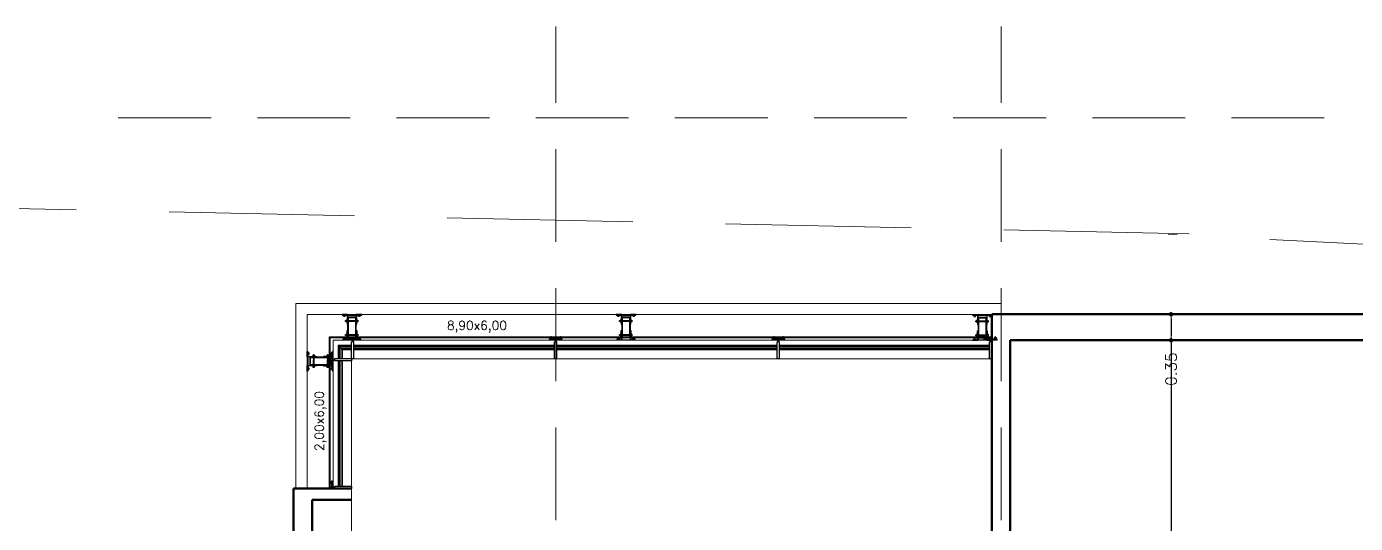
# Model space of a CAD drawing. Header units: millimetres. Extents: x 705 to 840, y 133 to 501.
# Drawn here: x 722.06 to 739.97, y 261.47 to 268.17 of the extents above; entities that cross this region are included whole.
import ezdxf

# ---------------------------------------------------------------- set-up
doc = ezdxf.new("R2010")
doc.units = ezdxf.units.MM
doc.header["$LTSCALE"] = 10
doc.linetypes.add('DASHED2', pattern=[0.375, 0.25, -0.125])
doc.layers.get('0').update_dxf_attribs({"color": 90})
doc.layers.add('ACCESORIO', color=90, linetype='Continuous')
doc.layers.add('VIDRO', color=140, linetype='Continuous')
for name, color, linetype, lineweight in [('CINZA', 252, 'Continuous', 13), ('cinza 03', 252, 'Continuous', 13), ('HACHT', 90, 'Continuous', 9), ('linha estutura', 252, 'Continuous', 13), ('PAREDES 2', 50, 'Continuous', 50), ('pn 02', 16, 'Continuous', 20), ('PN-01', 90, 'Continuous', 13), ('PN-03', 180, 'Continuous', 30), ('recuos', 16, 'Continuous', 20), ('texto', 16, 'Continuous', 20)]:
    doc.layers.add(name, color=color, linetype=linetype, lineweight=lineweight)
doc.styles.get("Standard").update_dxf_attribs({"font": 'simplex.shx'})
doc.dimstyles.new('1-100', dxfattribs={"dimtxt": 0.15, "dimasz": 0.06, "dimexe": 0.2, "dimexo": 0.1, "dimgap": 0.1, "dimtad": 0, "dimzin": 0, "dimdsep": 46, "dimtxsty": 'Standard', "dimblk": 'DOT', "dimcen": 0.09, "dimclrd": 90, "dimclre": 90, "dimclrt": 16, "dimadec": 0, "dimazin": 0, "dimtfac": 1, "dimtofl": 0, "dimtmove": 0, "dimatfit": 3, "dimldrblk": 'DOT', "dimfxl": 0, "dimtolj": 1, "dimtzin": 0, "dimarcsym": 0})

# ---------------------------------------------------------------- blocks, each defined once
blk = doc.blocks.new('BLO253')
blk.add_lwpolyline([(39.6, 2, -0.4142136), (40.6, 1, 0.4142136), (41.6, 0), (91.5, 0, 0.4142136), (92.5, 1), (92.5, 4, 0.4142136), (91.5, 5), (49.6, 5, -0.4142136), (44.6, 10), (44.6, 89, 0.4142136), (43.6, 90), (41.6, 90, 0.4142136), (40.6, 89), (40.6, 6.5, -0.4142136), (39.1, 5), (-39.1, 5, -0.4142136), (-40.6, 6.5), (-40.6, 89, 0.4142136), (-41.6, 90), (-43.6, 90, 0.4142136), (-44.6, 89), (-44.6, 10, -0.4142136), (-49.6, 5), (-91.5, 5, 0.4142136), (-92.5, 4), (-92.5, 1, 0.4142136), (-91.5, 0), (-41.6, 0, 0.4142136), (-40.6, 1, -0.4142136), (-39.6, 2)], format="xyb", close=True)
blk = doc.blocks.new('CAB-BUL')
for p, q in [((-6, 11), (6, 11)), ((-4, 2), (-4, 9)), ((-4, 1), (-4, 2)), ((4, 2), (4, 9)), ((4, 1), (4, 2))]:
    blk.add_line(p, q)
blk.add_lwpolyline([(-9, 1), (9, 1), (9, 0), (-9, 0)], close=True)
blk.add_lwpolyline([(8, 9, 0.888889), (4, 9, 0.50025), (-4, 9, 0.88987), (-8, 9), (-8, 2), (8, 2)], format="xyb", close=True)
blk = doc.blocks.new('TUERCA')
for p, q in [((-7, -2), (7, -2)), ((7, -10), (-7, -10)), ((-5, -11), (3, -10)), ((-5, -12), (4, -11)), ((-5, -13), (4, -12)), ((-5, -14), (4, -13)), ((-5, -16), (4, -14)), ((-4, -8), (-4, -3)), ((-3, -16), (4, -16)), ((4, -3), (4, -8))]:
    blk.add_line(p, q)
blk.add_lwpolyline([(-9, 0), (9, 0), (9, -2), (-9, -2)], close=True)
blk.add_lwpolyline([(-4, -8, -0.666895), (-9, -8), (-9, -3, -0.666895), (-4, -3, -0.349005), (4, -3, -0.666667), (9, -3), (9, -8, -0.666667), (4, -8, -0.349005)], format="xyb", close=True)
blk.add_lwpolyline([(-4, -10), (-3, -10), (-5, -11), (-3, -11), (-5, -12), (-3, -12), (-5, -13), (-3, -14), (-5, -14), (-3, -15), (-5, -16), (-3, -16), (3, -16), (4, -16), (3, -15), (4, -14), (3, -14), (4, -13), (3, -13), (4, -12), (3, -11), (4, -11), (3, -10), (4, -10)])
blk = doc.blocks.new('fixação madeira')
at = {"layer": 'ACCESORIO'}
for p, q in [((-0.052, -0.063), (-0.05, -0.076)), ((-0.05, -0.063), (-0.048, -0.076)), ((-0.048, -0.063), (-0.047, -0.076)), ((-0.047, -0.063), (-0.045, -0.076)), ((-0.045, -0.063), (-0.043, -0.076)), ((-0.043, -0.063), (-0.041, -0.076)), ((-0.041, -0.063), (-0.039, -0.076)), ((-0.039, -0.063), (-0.038, -0.076)), ((-0.038, -0.063), (-0.036, -0.076)), ((-0.036, -0.063), (-0.034, -0.076)), ((-0.034, -0.063), (-0.032, -0.076)), ((-0.032, -0.063), (-0.03, -0.076)), ((-0.03, -0.063), (-0.029, -0.076)), ((-0.029, -0.063), (-0.027, -0.076)), ((-0.027, -0.063), (-0.025, -0.076)), ((-0.025, -0.063), (-0.023, -0.076)), ((-0.023, -0.063), (-0.021, -0.076)), ((-0.021, -0.063), (-0.02, -0.076)), ((-0.02, -0.063), (-0.018, -0.076)), ((-0.018, -0.063), (-0.016, -0.076)), ((-0.016, -0.063), (-0.014, -0.076)), ((-0.014, -0.063), (-0.012, -0.076)), ((-0.012, -0.076), (-0.012, -0.063)), ((-0.052, -0.251), (-0.05, -0.264)), ((-0.05, -0.251), (-0.048, -0.264)), ((-0.048, -0.251), (-0.047, -0.264)), ((-0.047, -0.251), (-0.045, -0.264)), ((-0.045, -0.251), (-0.043, -0.264)), ((-0.043, -0.251), (-0.041, -0.264)), ((-0.041, -0.251), (-0.039, -0.264)), ((-0.039, -0.251), (-0.038, -0.264)), ((-0.038, -0.251), (-0.036, -0.264)), ((-0.036, -0.251), (-0.034, -0.264)), ((-0.034, -0.251), (-0.032, -0.264)), ((-0.032, -0.251), (-0.03, -0.264)), ((-0.03, -0.251), (-0.029, -0.264)), ((-0.029, -0.251), (-0.027, -0.264)), ((-0.027, -0.251), (-0.025, -0.264)), ((-0.025, -0.251), (-0.023, -0.264)), ((-0.023, -0.251), (-0.021, -0.264)), ((-0.021, -0.251), (-0.02, -0.264)), ((-0.02, -0.251), (-0.018, -0.264)), ((-0.018, -0.251), (-0.016, -0.264)), ((-0.016, -0.251), (-0.014, -0.264)), ((-0.014, -0.251), (-0.012, -0.264)), ((-0.012, -0.264), (-0.012, -0.251))]:
    blk.add_line(p, q, dxfattribs=at)
for points in [[(-0.06, -0.034), (0.057, -0.034), (0.057, -0.308), (-0.06, -0.308)], [(-0.052, -0.042), (0.049, -0.042), (0.049, -0.3), (-0.052, -0.3)]]:
    blk.add_lwpolyline(points, close=True, dxfattribs=at)
for points in [[(0.049, -0.063), (-0.014, -0.063), (-0.015, -0.066), (-0.016, -0.063), (-0.017, -0.066), (-0.018, -0.063), (-0.018, -0.066), (-0.02, -0.063), (-0.02, -0.066), (-0.021, -0.063), (-0.022, -0.066), (-0.023, -0.063), (-0.024, -0.066), (-0.025, -0.063), (-0.026, -0.066), (-0.027, -0.063), (-0.027, -0.066), (-0.029, -0.063), (-0.029, -0.066), (-0.03, -0.063), (-0.031, -0.066), (-0.032, -0.063), (-0.033, -0.066), (-0.034, -0.063), (-0.035, -0.066), (-0.036, -0.063), (-0.036, -0.066), (-0.038, -0.063), (-0.038, -0.066), (-0.039, -0.063), (-0.04, -0.066), (-0.041, -0.063), (-0.042, -0.066), (-0.043, -0.063), (-0.044, -0.066), (-0.045, -0.063), (-0.045, -0.066), (-0.047, -0.063), (-0.047, -0.066), (-0.048, -0.063), (-0.049, -0.066), (-0.05, -0.063), (-0.051, -0.066), (-0.052, -0.063)], [(-0.052, -0.076), (-0.051, -0.074), (-0.05, -0.076), (-0.05, -0.074), (-0.048, -0.076), (-0.048, -0.074), (-0.047, -0.076), (-0.046, -0.074), (-0.045, -0.076), (-0.044, -0.074), (-0.043, -0.076), (-0.042, -0.074), (-0.041, -0.076), (-0.041, -0.074), (-0.039, -0.076), (-0.039, -0.074), (-0.038, -0.076), (-0.037, -0.074), (-0.036, -0.076), (-0.035, -0.074), (-0.034, -0.076), (-0.033, -0.074), (-0.032, -0.076), (-0.032, -0.074), (-0.03, -0.076), (-0.03, -0.074), (-0.029, -0.076), (-0.028, -0.074), (-0.027, -0.076), (-0.026, -0.074), (-0.025, -0.076), (-0.024, -0.074), (-0.023, -0.076), (-0.023, -0.074), (-0.021, -0.076), (-0.021, -0.074), (-0.02, -0.076), (-0.019, -0.074), (-0.018, -0.076), (-0.017, -0.074), (-0.016, -0.076), (-0.015, -0.074), (-0.014, -0.076), (-0.014, -0.074), (-0.012, -0.076), (0.049, -0.076)], [(0.049, -0.251), (-0.014, -0.251), (-0.015, -0.253), (-0.016, -0.251), (-0.017, -0.253), (-0.018, -0.251), (-0.018, -0.253), (-0.02, -0.251), (-0.02, -0.253), (-0.021, -0.251), (-0.022, -0.253), (-0.023, -0.251), (-0.024, -0.253), (-0.025, -0.251), (-0.026, -0.253), (-0.027, -0.251), (-0.027, -0.253), (-0.029, -0.251), (-0.029, -0.253), (-0.03, -0.251), (-0.031, -0.253), (-0.032, -0.251), (-0.033, -0.253), (-0.034, -0.251), (-0.035, -0.253), (-0.036, -0.251), (-0.036, -0.253), (-0.038, -0.251), (-0.038, -0.253), (-0.039, -0.251), (-0.04, -0.253), (-0.041, -0.251), (-0.042, -0.253), (-0.043, -0.251), (-0.044, -0.253), (-0.045, -0.251), (-0.045, -0.253), (-0.047, -0.251), (-0.047, -0.253), (-0.048, -0.251), (-0.049, -0.253), (-0.05, -0.251), (-0.051, -0.253), (-0.052, -0.251)], [(-0.052, -0.264), (-0.051, -0.262), (-0.05, -0.264), (-0.05, -0.262), (-0.048, -0.264), (-0.048, -0.262), (-0.047, -0.264), (-0.046, -0.262), (-0.045, -0.264), (-0.044, -0.262), (-0.043, -0.264), (-0.042, -0.262), (-0.041, -0.264), (-0.041, -0.262), (-0.039, -0.264), (-0.039, -0.262), (-0.038, -0.264), (-0.037, -0.262), (-0.036, -0.264), (-0.035, -0.262), (-0.034, -0.264), (-0.033, -0.262), (-0.032, -0.264), (-0.032, -0.262), (-0.03, -0.264), (-0.03, -0.262), (-0.029, -0.264), (-0.028, -0.262), (-0.027, -0.264), (-0.026, -0.262), (-0.025, -0.264), (-0.024, -0.262), (-0.023, -0.264), (-0.023, -0.262), (-0.021, -0.264), (-0.021, -0.262), (-0.02, -0.264), (-0.019, -0.262), (-0.018, -0.264), (-0.017, -0.262), (-0.016, -0.264), (-0.015, -0.262), (-0.014, -0.264), (-0.014, -0.262), (-0.012, -0.264), (0.049, -0.264)]]:
    blk.add_lwpolyline(points, dxfattribs=at)
at = {"layer": 'ACCESORIO', "xscale": 0.001440000000002328, "yscale": 0.001440000000002328, "zscale": 0.00144, "rotation": 180}
blk.add_blockref('BLO253', (-0.001, 0.001), dxfattribs=at)
at = {"layer": 'ACCESORIO', "linetype": 'Continuous', "xscale": 0.001440000000002328, "yscale": 0.001440000000002328, "zscale": 0.00144}
for name, p, rotation in [('CAB-BUL', (-0.105, -0.006), 180), ('TUERCA', (-0.066, -0.07), 270), ('CAB-BUL', (0.063, -0.07), 270), ('CAB-BUL', (0.1, -0.006), 180), ('CAB-BUL', (0.063, -0.258), 270)]:
    blk.add_blockref(name, p, dxfattribs=dict(at, rotation=rotation))
at = {"layer": 'ACCESORIO', "xscale": -0.001440000000002328, "yscale": 0.001440000000002328, "zscale": 0.00144}
blk.add_blockref('BLO253', (-0.001, -0.345), dxfattribs=at)
at = {"layer": 'ACCESORIO', "linetype": 'Continuous', "xscale": -0.001440000000002328, "yscale": 0.001440000000002328, "zscale": 0.00144}
for p in [(-0.105, -0.338), (0.1, -0.338)]:
    blk.add_blockref('CAB-BUL', p, dxfattribs=at)
at = {"layer": 'ACCESORIO', "color": 252, "linetype": 'Continuous', "xscale": 0.001440000000002328, "yscale": 0.001440000000002328, "zscale": 0.00144, "rotation": 270}
blk.add_blockref('TUERCA', (-0.066, -0.258), dxfattribs=at)
blk = doc.blocks.new('_DOT')
at = {"color": 0, "linetype": 'ByBlock'}
blk.add_line((-0.5, 0), (-1, 0), dxfattribs=at)
at = {"color": 0, "linetype": 'ByBlock', "const_width": 0.5}
blk.add_lwpolyline([(-0.25, 0, 1), (0.25, 0, 1)], format="xyb", close=True, dxfattribs=at)
blk = doc.blocks.new('*D133')
at = {"layer": 'linha estutura', "color": 90, "lineweight": -2}
for p, q in [((737.553, 264.291), (737.682, 264.291)), ((737.482, 264.231), (737.482, 264.001)), ((737.482, 263.941), (737.482, 263.881)), ((737.553, 263.941), (737.682, 263.941))]:
    blk.add_line(p, q, dxfattribs=at)
at = {"layer": 'linha estutura', "color": 90, "lineweight": -2, "xscale": 0.06, "yscale": 0.06, "zscale": 0.06}
for p, rotation in [((737.482, 264.291), 90), ((737.482, 263.941), 270)]:
    blk.add_blockref('_DOT', p, dxfattribs=dict(at, rotation=rotation))
at = {"layer": 'linha estutura', "color": 16, "insert": (737.482, 263.552), "char_height": 0.15, "attachment_point": 5, "rotation": 90}
blk.add_mtext('\\A1;0.35', dxfattribs=at)
blk = doc.blocks.new('*D134')
at = {"layer": 'linha estutura', "color": 90, "lineweight": -2}
for p, q in [((737.553, 263.941), (737.682, 263.941)), ((737.482, 263.881), (737.482, 260.107)), ((737.482, 255.676), (737.482, 259.45)), ((737.382, 255.616), (737.282, 255.616))]:
    blk.add_line(p, q, dxfattribs=at)
at = {"layer": 'linha estutura', "color": 90, "lineweight": -2, "xscale": 0.06, "yscale": 0.06, "zscale": 0.06}
for p, rotation in [((737.482, 263.941), 90), ((737.482, 255.616), 270)]:
    blk.add_blockref('_DOT', p, dxfattribs=dict(at, rotation=rotation))
at = {"layer": 'linha estutura', "color": 16, "insert": (737.482, 259.778), "char_height": 0.15, "attachment_point": 5, "rotation": 90}
blk.add_mtext('\\A1;8.32', dxfattribs=at)

msp = doc.modelspace()

# ---------------------------------------------------------------- linework, layer by layer
at = {"layer": 'CINZA'}
for p, q in [((726.264, 263.691), (726.264, 263.867)), ((726.441, 263.867), (726.264, 263.867)), ((726.279, 263.691), (726.279, 263.852)), ((726.441, 263.852), (726.279, 263.852)), ((726.298, 263.691), (726.298, 263.834)), ((726.441, 263.834), (726.298, 263.834)), ((726.313, 263.691), (726.313, 263.819)), ((726.441, 263.819), (726.313, 263.819)), ((729.176, 263.867), (726.471, 263.867)), ((729.176, 263.852), (726.471, 263.852)), ((729.176, 263.834), (726.471, 263.834)), ((729.176, 263.819), (726.471, 263.819)), ((732.176, 263.867), (729.206, 263.867)), ((732.176, 263.852), (729.206, 263.852)), ((732.176, 263.834), (729.206, 263.834)), ((732.176, 263.819), (729.206, 263.819)), ((735.036, 263.867), (732.206, 263.867)), ((735.036, 263.852), (732.206, 263.852)), ((735.036, 263.834), (732.206, 263.834)), ((735.036, 263.819), (732.206, 263.819)), ((726.264, 261.971), (726.264, 263.661)), ((726.279, 261.971), (726.279, 263.661)), ((726.298, 261.971), (726.298, 263.661)), ((726.313, 261.971), (726.313, 263.661))]:
    msp.add_line(p, q, dxfattribs=at)
at = {"layer": 'cinza 03'}
msp.add_line((726.318, 263.813), (726.258, 263.873), dxfattribs=at)
at = {"layer": 'HACHT'}
for p, q in [((726.191, 261.964), (726.191, 263.942)), ((726.464, 263.979), (726.447, 263.979)), ((729.199, 263.979), (729.182, 263.979)), ((732.199, 263.979), (732.182, 263.979)), ((735.059, 263.979), (735.042, 263.979)), ((726.258, 263.691), (726.258, 263.873)), ((726.441, 263.873), (726.258, 263.873)), ((726.318, 263.691), (726.318, 263.813)), ((726.441, 263.813), (726.318, 263.813)), ((729.176, 263.873), (726.471, 263.873)), ((729.176, 263.813), (726.471, 263.813)), ((732.176, 263.873), (729.206, 263.873)), ((732.176, 263.813), (729.206, 263.813)), ((735.036, 263.873), (732.206, 263.873)), ((735.036, 263.813), (732.206, 263.813)), ((726.152, 263.684), (726.152, 263.667)), ((726.258, 261.971), (726.258, 263.661)), ((726.318, 261.971), (726.318, 263.661)), ((726.152, 261.964), (726.152, 261.947))]:
    msp.add_line(p, q, dxfattribs=at)
at = {"layer": 'linha estutura', "linetype": 'DASHED2', "ltscale": 0.5}
for p, q in [((729.191, 239.016), (729.191, 268.17)), ((735.191, 239.016), (735.191, 268.17)), ((723.297, 266.941), (767.656, 266.941))]:
    msp.add_line(p, q, dxfattribs=at)
at = {"layer": 'PAREDES 2'}
for p, q in [((735.066, 261.071), (735.066, 264.291)), ((735.066, 264.291), (741.266, 264.291)), ((747.266, 263.941), (735.316, 263.941)), ((735.316, 261.071), (735.316, 263.941)), ((725.658, 261.941), (725.658, 255.941)), ((725.658, 261.941), (726.441, 261.941)), ((725.908, 261.791), (725.908, 255.791)), ((725.908, 261.791), (726.441, 261.791))]:
    msp.add_line(p, q, dxfattribs=at)
at = {"layer": 'pn 02'}
for p, q in [((735.191, 264.437), (725.691, 264.437)), ((725.691, 264.437), (725.691, 261.941)), ((735.191, 264.287), (725.841, 264.287)), ((725.841, 264.287), (725.841, 261.941)), ((735.191, 264.437), (735.191, 264.291))]:
    msp.add_line(p, q, dxfattribs=at)
at = {"layer": 'PN-01'}
for p, q in [((726.191, 263.942), (735.066, 263.942)), ((726.366, 263.955), (726.366, 263.961)), ((726.366, 263.961), (726.447, 263.961)), ((726.366, 263.955), (726.447, 263.955)), ((726.366, 263.948), (726.366, 263.942)), ((726.366, 263.948), (726.376, 263.948)), ((726.366, 263.942), (726.447, 263.942)), ((726.376, 263.948), (726.409, 263.948)), ((726.377, 263.974), (726.377, 263.979)), ((726.384, 263.97), (726.377, 263.974)), ((726.378, 263.955), (726.378, 263.961)), ((726.384, 263.948), (726.38, 263.955)), ((726.381, 263.953), (726.404, 263.953)), ((726.382, 263.952), (726.403, 263.952)), ((726.383, 263.95), (726.402, 263.95)), ((726.384, 263.961), (726.384, 263.97)), ((726.389, 263.984), (726.386, 263.989)), ((726.39, 263.984), (726.387, 263.989)), ((726.389, 263.979), (726.389, 263.984)), ((726.39, 263.979), (726.39, 263.984)), ((726.391, 263.955), (726.391, 263.989)), ((726.391, 263.955), (726.391, 263.988)), ((726.393, 263.955), (726.393, 263.994)), ((726.394, 263.955), (726.394, 263.989)), ((726.396, 263.984), (726.398, 263.989)), ((726.396, 263.979), (726.396, 263.984)), ((726.397, 263.984), (726.399, 263.989)), ((726.397, 263.979), (726.397, 263.984)), ((726.401, 263.97), (726.408, 263.974)), ((726.401, 263.961), (726.401, 263.97)), ((726.401, 263.948), (726.405, 263.955)), ((726.408, 263.974), (726.408, 263.979)), ((726.408, 263.955), (726.408, 263.961)), ((726.409, 263.948), (726.447, 263.948)), ((726.422, 263.955), (726.422, 263.961)), ((726.422, 263.948), (726.422, 263.942)), ((726.447, 263.919), (726.447, 263.979)), ((726.464, 263.919), (726.464, 263.979)), ((726.545, 263.961), (726.464, 263.961)), ((726.545, 263.955), (726.464, 263.955)), ((726.502, 263.948), (726.464, 263.948)), ((726.545, 263.942), (726.464, 263.942)), ((726.49, 263.955), (726.49, 263.961)), ((726.49, 263.948), (726.49, 263.942)), ((726.536, 263.948), (726.502, 263.948)), ((726.504, 263.974), (726.504, 263.979)), ((726.511, 263.97), (726.504, 263.974)), ((726.504, 263.955), (726.504, 263.961)), ((726.511, 263.948), (726.507, 263.955)), ((726.53, 263.953), (726.508, 263.953)), ((726.53, 263.952), (726.509, 263.952)), ((726.529, 263.95), (726.509, 263.95)), ((726.511, 263.961), (726.511, 263.97)), ((726.515, 263.984), (726.512, 263.989)), ((726.516, 263.984), (726.514, 263.989)), ((726.515, 263.979), (726.515, 263.984)), ((726.516, 263.979), (726.516, 263.984)), ((726.518, 263.955), (726.518, 263.989)), ((726.519, 263.955), (726.519, 263.994)), ((726.52, 263.955), (726.52, 263.989)), ((726.52, 263.955), (726.52, 263.988)), ((726.522, 263.984), (726.524, 263.989)), ((726.522, 263.979), (726.522, 263.984)), ((726.523, 263.984), (726.526, 263.989)), ((726.523, 263.979), (726.523, 263.984)), ((726.528, 263.97), (726.535, 263.974)), ((726.528, 263.961), (726.528, 263.97)), ((726.528, 263.948), (726.532, 263.955)), ((726.534, 263.955), (726.534, 263.961)), ((726.535, 263.974), (726.535, 263.979)), ((726.545, 263.948), (726.536, 263.948)), ((726.545, 263.955), (726.545, 263.961)), ((726.545, 263.948), (726.545, 263.942)), ((729.101, 263.955), (729.101, 263.961)), ((729.101, 263.961), (729.182, 263.961)), ((729.101, 263.955), (729.182, 263.955)), ((729.101, 263.948), (729.101, 263.942)), ((729.101, 263.948), (729.111, 263.948)), ((729.101, 263.942), (729.182, 263.942)), ((729.111, 263.948), (729.144, 263.948)), ((729.112, 263.974), (729.112, 263.979)), ((729.119, 263.97), (729.112, 263.974)), ((729.113, 263.955), (729.113, 263.961)), ((729.119, 263.948), (729.115, 263.955)), ((729.116, 263.953), (729.139, 263.953)), ((729.117, 263.952), (729.138, 263.952)), ((729.118, 263.95), (729.137, 263.95)), ((729.119, 263.961), (729.119, 263.97)), ((729.124, 263.984), (729.121, 263.989)), ((729.125, 263.984), (729.122, 263.989)), ((729.124, 263.979), (729.124, 263.984)), ((729.125, 263.979), (729.125, 263.984)), ((729.126, 263.955), (729.126, 263.989)), ((729.126, 263.955), (729.126, 263.988)), ((729.128, 263.955), (729.128, 263.994)), ((729.129, 263.955), (729.129, 263.989)), ((729.131, 263.984), (729.133, 263.989)), ((729.131, 263.979), (729.131, 263.984)), ((729.132, 263.984), (729.134, 263.989)), ((729.132, 263.979), (729.132, 263.984)), ((729.136, 263.97), (729.143, 263.974)), ((729.136, 263.961), (729.136, 263.97)), ((729.136, 263.948), (729.14, 263.955)), ((729.143, 263.974), (729.143, 263.979)), ((729.143, 263.955), (729.143, 263.961)), ((729.144, 263.948), (729.182, 263.948)), ((729.157, 263.955), (729.157, 263.961)), ((729.157, 263.948), (729.157, 263.942)), ((729.182, 263.919), (729.182, 263.979)), ((729.199, 263.919), (729.199, 263.979)), ((729.28, 263.961), (729.199, 263.961)), ((729.28, 263.955), (729.199, 263.955)), ((729.237, 263.948), (729.199, 263.948)), ((729.28, 263.942), (729.199, 263.942)), ((729.225, 263.955), (729.225, 263.961)), ((729.225, 263.948), (729.225, 263.942)), ((729.271, 263.948), (729.237, 263.948)), ((729.239, 263.974), (729.239, 263.979)), ((729.246, 263.97), (729.239, 263.974)), ((729.239, 263.955), (729.239, 263.961)), ((729.246, 263.948), (729.242, 263.955)), ((729.265, 263.953), (729.243, 263.953)), ((729.265, 263.952), (729.244, 263.952)), ((729.264, 263.95), (729.244, 263.95)), ((729.246, 263.961), (729.246, 263.97)), ((729.25, 263.984), (729.247, 263.989)), ((729.251, 263.984), (729.249, 263.989)), ((729.25, 263.979), (729.25, 263.984)), ((729.251, 263.979), (729.251, 263.984)), ((729.253, 263.955), (729.253, 263.989)), ((729.254, 263.955), (729.254, 263.994)), ((729.255, 263.955), (729.255, 263.989)), ((729.255, 263.955), (729.255, 263.988)), ((729.257, 263.984), (729.259, 263.989)), ((729.257, 263.979), (729.257, 263.984)), ((729.258, 263.984), (729.261, 263.989)), ((729.258, 263.979), (729.258, 263.984)), ((729.263, 263.97), (729.27, 263.974)), ((729.263, 263.961), (729.263, 263.97)), ((729.263, 263.948), (729.267, 263.955)), ((729.269, 263.955), (729.269, 263.961)), ((729.27, 263.974), (729.27, 263.979)), ((729.28, 263.948), (729.271, 263.948)), ((729.28, 263.955), (729.28, 263.961)), ((729.28, 263.948), (729.28, 263.942)), ((732.101, 263.955), (732.101, 263.961)), ((732.101, 263.961), (732.182, 263.961)), ((732.101, 263.955), (732.182, 263.955)), ((732.101, 263.948), (732.101, 263.942)), ((732.101, 263.948), (732.111, 263.948)), ((732.101, 263.942), (732.182, 263.942)), ((732.111, 263.948), (732.144, 263.948)), ((732.112, 263.974), (732.112, 263.979)), ((732.119, 263.97), (732.112, 263.974)), ((732.113, 263.955), (732.113, 263.961)), ((732.119, 263.948), (732.115, 263.955)), ((732.116, 263.953), (732.139, 263.953)), ((732.117, 263.952), (732.138, 263.952)), ((732.118, 263.95), (732.137, 263.95)), ((732.119, 263.961), (732.119, 263.97)), ((732.124, 263.984), (732.121, 263.989)), ((732.125, 263.984), (732.122, 263.989)), ((732.124, 263.979), (732.124, 263.984)), ((732.125, 263.979), (732.125, 263.984)), ((732.126, 263.955), (732.126, 263.989)), ((732.126, 263.955), (732.126, 263.988)), ((732.128, 263.955), (732.128, 263.994)), ((732.129, 263.955), (732.129, 263.989)), ((732.131, 263.984), (732.133, 263.989)), ((732.131, 263.979), (732.131, 263.984)), ((732.132, 263.984), (732.134, 263.989)), ((732.132, 263.979), (732.132, 263.984)), ((732.136, 263.97), (732.143, 263.974)), ((732.136, 263.961), (732.136, 263.97)), ((732.136, 263.948), (732.14, 263.955)), ((732.143, 263.974), (732.143, 263.979)), ((732.143, 263.955), (732.143, 263.961)), ((732.144, 263.948), (732.182, 263.948)), ((732.157, 263.955), (732.157, 263.961)), ((732.157, 263.948), (732.157, 263.942)), ((732.182, 263.919), (732.182, 263.979)), ((732.199, 263.919), (732.199, 263.979)), ((732.28, 263.961), (732.199, 263.961)), ((732.28, 263.955), (732.199, 263.955)), ((732.237, 263.948), (732.199, 263.948)), ((732.28, 263.942), (732.199, 263.942)), ((732.225, 263.955), (732.225, 263.961)), ((732.225, 263.948), (732.225, 263.942)), ((732.271, 263.948), (732.237, 263.948)), ((732.239, 263.974), (732.239, 263.979)), ((732.246, 263.97), (732.239, 263.974)), ((732.239, 263.955), (732.239, 263.961)), ((732.246, 263.948), (732.242, 263.955)), ((732.265, 263.953), (732.243, 263.953)), ((732.265, 263.952), (732.244, 263.952)), ((732.264, 263.95), (732.244, 263.95)), ((732.246, 263.961), (732.246, 263.97)), ((732.25, 263.984), (732.247, 263.989)), ((732.251, 263.984), (732.249, 263.989)), ((732.25, 263.979), (732.25, 263.984)), ((732.251, 263.979), (732.251, 263.984)), ((732.253, 263.955), (732.253, 263.989)), ((732.254, 263.955), (732.254, 263.994)), ((732.255, 263.955), (732.255, 263.989)), ((732.255, 263.955), (732.255, 263.988)), ((732.257, 263.984), (732.259, 263.989)), ((732.257, 263.979), (732.257, 263.984)), ((732.258, 263.984), (732.261, 263.989)), ((732.258, 263.979), (732.258, 263.984)), ((732.263, 263.97), (732.27, 263.974)), ((732.263, 263.961), (732.263, 263.97)), ((732.263, 263.948), (732.267, 263.955)), ((732.269, 263.955), (732.269, 263.961)), ((732.27, 263.974), (732.27, 263.979)), ((732.28, 263.948), (732.271, 263.948)), ((732.28, 263.955), (732.28, 263.961)), ((732.28, 263.948), (732.28, 263.942)), ((734.961, 263.955), (734.961, 263.961)), ((734.961, 263.961), (735.042, 263.961)), ((734.961, 263.955), (735.042, 263.955)), ((734.961, 263.948), (734.961, 263.942)), ((734.961, 263.948), (734.971, 263.948)), ((734.961, 263.942), (735.042, 263.942)), ((734.971, 263.948), (735.004, 263.948)), ((734.972, 263.974), (734.972, 263.979)), ((734.979, 263.97), (734.972, 263.974)), ((734.973, 263.955), (734.973, 263.961)), ((734.979, 263.948), (734.975, 263.955)), ((734.976, 263.953), (734.999, 263.953)), ((734.977, 263.952), (734.998, 263.952)), ((734.978, 263.95), (734.997, 263.95)), ((734.979, 263.961), (734.979, 263.97)), ((734.984, 263.984), (734.981, 263.989)), ((734.985, 263.984), (734.982, 263.989)), ((734.984, 263.979), (734.984, 263.984)), ((734.985, 263.979), (734.985, 263.984)), ((734.986, 263.955), (734.986, 263.989)), ((734.986, 263.955), (734.986, 263.988)), ((734.988, 263.955), (734.988, 263.994)), ((734.989, 263.955), (734.989, 263.989)), ((734.991, 263.984), (734.993, 263.989)), ((734.991, 263.979), (734.991, 263.984)), ((734.992, 263.984), (734.994, 263.989)), ((734.992, 263.979), (734.992, 263.984)), ((734.996, 263.97), (735.003, 263.974)), ((734.996, 263.961), (734.996, 263.97)), ((734.996, 263.948), (735, 263.955)), ((735.003, 263.974), (735.003, 263.979)), ((735.003, 263.955), (735.003, 263.961)), ((735.004, 263.948), (735.042, 263.948)), ((735.017, 263.955), (735.017, 263.961)), ((735.017, 263.948), (735.017, 263.942)), ((735.042, 263.919), (735.042, 263.979)), ((735.059, 263.919), (735.059, 263.979)), ((735.14, 263.961), (735.059, 263.961)), ((735.14, 263.955), (735.059, 263.955)), ((735.097, 263.948), (735.059, 263.948)), ((735.14, 263.942), (735.059, 263.942)), ((735.085, 263.955), (735.085, 263.961)), ((735.085, 263.948), (735.085, 263.942)), ((735.131, 263.948), (735.097, 263.948)), ((735.099, 263.974), (735.099, 263.979)), ((735.106, 263.97), (735.099, 263.974)), ((735.099, 263.955), (735.099, 263.961)), ((735.106, 263.948), (735.102, 263.955)), ((735.125, 263.953), (735.103, 263.953)), ((735.125, 263.952), (735.104, 263.952)), ((735.124, 263.95), (735.104, 263.95)), ((735.106, 263.961), (735.106, 263.97)), ((735.11, 263.984), (735.107, 263.989)), ((735.111, 263.984), (735.109, 263.989)), ((735.11, 263.979), (735.11, 263.984)), ((735.111, 263.979), (735.111, 263.984)), ((735.113, 263.955), (735.113, 263.989)), ((735.114, 263.955), (735.114, 263.994)), ((735.115, 263.955), (735.115, 263.989)), ((735.115, 263.955), (735.115, 263.988)), ((735.117, 263.984), (735.119, 263.989)), ((735.117, 263.979), (735.117, 263.984)), ((735.118, 263.984), (735.121, 263.989)), ((735.118, 263.979), (735.118, 263.984)), ((735.123, 263.97), (735.13, 263.974)), ((735.123, 263.961), (735.123, 263.97)), ((735.123, 263.948), (735.127, 263.955)), ((735.129, 263.955), (735.129, 263.961)), ((735.13, 263.974), (735.13, 263.979)), ((735.14, 263.948), (735.131, 263.948)), ((735.14, 263.955), (735.14, 263.961)), ((735.14, 263.948), (735.14, 263.942)), ((726.177, 263.739), (726.137, 263.739)), ((726.148, 263.743), (726.142, 263.746)), ((726.147, 263.742), (726.142, 263.744)), ((726.177, 263.74), (726.142, 263.74)), ((726.177, 263.738), (726.142, 263.738)), ((726.147, 263.736), (726.142, 263.733)), ((726.148, 263.735), (726.142, 263.732)), ((726.177, 263.74), (726.143, 263.74)), ((726.152, 263.742), (726.147, 263.742)), ((726.152, 263.736), (726.147, 263.736)), ((726.152, 263.743), (726.148, 263.743)), ((726.152, 263.735), (726.148, 263.735)), ((726.158, 263.754), (726.152, 263.754)), ((726.158, 263.724), (726.152, 263.724)), ((726.162, 263.747), (726.158, 263.754)), ((726.162, 263.731), (726.158, 263.724)), ((726.171, 263.747), (726.162, 263.747)), ((726.171, 263.731), (726.162, 263.731)), ((726.171, 263.765), (726.171, 263.684)), ((726.177, 263.765), (726.171, 263.765)), ((726.177, 263.754), (726.171, 263.754)), ((726.177, 263.724), (726.171, 263.724)), ((726.177, 263.765), (726.177, 263.684)), ((726.183, 263.747), (726.177, 263.751)), ((726.183, 263.73), (726.177, 263.726)), ((726.179, 263.75), (726.179, 263.727)), ((726.18, 263.749), (726.18, 263.728)), ((726.181, 263.748), (726.181, 263.729)), ((726.183, 263.765), (726.183, 263.755)), ((726.183, 263.765), (726.189, 263.765)), ((726.183, 263.755), (726.183, 263.722)), ((726.189, 263.765), (726.189, 263.684)), ((726.177, 263.612), (726.137, 263.612)), ((726.148, 263.617), (726.142, 263.619)), ((726.147, 263.615), (726.142, 263.618)), ((726.177, 263.614), (726.142, 263.614)), ((726.177, 263.611), (726.142, 263.611)), ((726.147, 263.61), (726.142, 263.607)), ((726.148, 263.608), (726.142, 263.606)), ((726.177, 263.611), (726.143, 263.611)), ((726.152, 263.615), (726.147, 263.615)), ((726.152, 263.61), (726.147, 263.61)), ((726.152, 263.617), (726.148, 263.617)), ((726.152, 263.608), (726.148, 263.608)), ((726.213, 263.684), (726.152, 263.684)), ((726.213, 263.667), (726.152, 263.667)), ((726.158, 263.627), (726.152, 263.627)), ((726.158, 263.597), (726.152, 263.597)), ((726.162, 263.62), (726.158, 263.627)), ((726.162, 263.604), (726.158, 263.597)), ((726.171, 263.62), (726.162, 263.62)), ((726.171, 263.604), (726.162, 263.604)), ((726.177, 263.71), (726.171, 263.71)), ((726.171, 263.586), (726.171, 263.667)), ((726.177, 263.641), (726.171, 263.641)), ((726.177, 263.628), (726.171, 263.628)), ((726.177, 263.597), (726.171, 263.597)), ((726.177, 263.586), (726.171, 263.586)), ((726.177, 263.586), (726.177, 263.667)), ((726.183, 263.621), (726.177, 263.625)), ((726.183, 263.604), (726.177, 263.6)), ((726.179, 263.601), (726.179, 263.624)), ((726.18, 263.602), (726.18, 263.623)), ((726.181, 263.603), (726.181, 263.622)), ((726.183, 263.722), (726.183, 263.684)), ((726.183, 263.71), (726.189, 263.71)), ((726.183, 263.629), (726.183, 263.667)), ((726.183, 263.641), (726.189, 263.641)), ((726.183, 263.596), (726.183, 263.629)), ((726.183, 263.586), (726.183, 263.596)), ((726.183, 263.586), (726.189, 263.586)), ((726.189, 263.586), (726.189, 263.667)), ((726.441, 263.691), (726.441, 253.066)), ((735.066, 263.691), (726.441, 263.691)), ((726.177, 262.019), (726.137, 262.019)), ((726.148, 262.023), (726.142, 262.026)), ((726.147, 262.022), (726.142, 262.024)), ((726.177, 262.02), (726.142, 262.02)), ((726.177, 262.018), (726.142, 262.018)), ((726.147, 262.016), (726.142, 262.013)), ((726.148, 262.015), (726.142, 262.012)), ((726.177, 262.02), (726.143, 262.02)), ((726.152, 262.022), (726.147, 262.022)), ((726.152, 262.016), (726.147, 262.016)), ((726.152, 262.023), (726.148, 262.023)), ((726.152, 262.015), (726.148, 262.015)), ((726.158, 262.034), (726.152, 262.034)), ((726.158, 262.004), (726.152, 262.004)), ((726.213, 261.964), (726.152, 261.964)), ((726.213, 261.947), (726.152, 261.947)), ((726.162, 262.027), (726.158, 262.034)), ((726.162, 262.011), (726.158, 262.004)), ((726.171, 262.027), (726.162, 262.027)), ((726.171, 262.011), (726.162, 262.011)), ((726.171, 262.045), (726.171, 261.964)), ((726.177, 262.045), (726.171, 262.045)), ((726.177, 262.034), (726.171, 262.034)), ((726.177, 262.004), (726.171, 262.004)), ((726.177, 261.99), (726.171, 261.99)), ((726.177, 262.045), (726.177, 261.964)), ((726.183, 262.027), (726.177, 262.031)), ((726.183, 262.01), (726.177, 262.006)), ((726.179, 262.03), (726.179, 262.007)), ((726.18, 262.029), (726.18, 262.008)), ((726.181, 262.028), (726.181, 262.009)), ((726.183, 262.045), (726.183, 262.035)), ((726.183, 262.045), (726.189, 262.045)), ((726.183, 262.035), (726.183, 262.002)), ((726.183, 262.002), (726.183, 261.964)), ((726.183, 261.99), (726.189, 261.99)), ((726.189, 262.045), (726.189, 261.964))]:
    msp.add_line(p, q, dxfattribs=at)
at = {"layer": 'PN-03'}
for p, q in [((726.471, 263.919), (726.441, 263.919)), ((726.441, 263.691), (726.441, 263.919)), ((726.471, 263.691), (726.471, 263.919)), ((729.206, 263.919), (729.176, 263.919)), ((729.176, 263.691), (729.176, 263.919)), ((729.206, 263.691), (729.206, 263.919)), ((732.206, 263.919), (732.176, 263.919)), ((732.176, 263.691), (732.176, 263.919)), ((732.206, 263.691), (732.206, 263.919)), ((735.066, 263.919), (735.036, 263.919)), ((735.036, 263.691), (735.036, 263.919)), ((735.066, 263.691), (735.066, 263.919)), ((726.213, 263.691), (726.213, 263.661)), ((726.441, 263.691), (726.213, 263.691)), ((726.441, 263.661), (726.213, 263.661)), ((726.471, 263.691), (726.441, 263.691)), ((726.441, 263.691), (726.441, 263.661)), ((729.206, 263.691), (729.176, 263.691)), ((732.206, 263.691), (732.176, 263.691)), ((735.066, 263.691), (735.036, 263.691)), ((726.213, 261.971), (726.213, 261.941)), ((726.441, 261.971), (726.213, 261.971)), ((726.441, 261.941), (726.213, 261.941)), ((726.441, 261.971), (726.441, 261.941))]:
    msp.add_line(p, q, dxfattribs=at)
at = {"layer": 'recuos', "linetype": 'DASHED2'}
for p, q in [((737.728, 265.377), (713.501, 265.9)), ((786.249, 262.855), (737.445, 265.371))]:
    msp.add_line(p, q, dxfattribs=at)
at = {"layer": 'VIDRO'}
for p, q in [((726.142, 263.989), (735.066, 263.989)), ((726.142, 261.941), (726.142, 263.989)), ((726.152, 263.979), (735.066, 263.979)), ((726.152, 261.941), (726.152, 263.979))]:
    msp.add_line(p, q, dxfattribs=at)

# ---------------------------------------------------------------- block references
at = {"layer": 'cinza 03', "xscale": -1, "rotation": 180}
for p in [(726.447, 263.942), (730.14, 263.942), (734.941, 263.939)]:
    msp.add_blockref('fixação madeira', p, dxfattribs=at)
at = {"layer": 'cinza 03', "rotation": 270}
msp.add_blockref('fixação madeira', (726.189, 263.657), dxfattribs=at)

# ---------------------------------------------------------------- texts
at = {"layer": 'texto'}
msp.add_text('8,90x6,00', height=0.12, dxfattribs=at).set_placement((727.726, 264.081))
msp.add_text('2,00x6,00', height=0.12, rotation=90, dxfattribs=at).set_placement((726.066, 262.448))

# ---------------------------------------------------------------- dimensions: what is measured, and where the dimension line sits
at = {"layer": 'linha estutura'}
dim = msp.add_linear_dim(base=(737.482, 263.941), p1=(737.453, 264.291), p2=(737.453, 263.941), angle=90, dimstyle='1-100', dxfattribs=at)
dim.commit()
dim.dimension.update_dxf_attribs({"geometry": '*D133', "text_midpoint": (737.482, 263.552)})
dim = msp.add_linear_dim(base=(737.481548136, 255.615589526), p1=(737.452552761, 263.940589526), p2=(737.481548136, 255.615589526), angle=90, dimstyle='1-100', override={"dimtmove": 1}, dxfattribs=at)
dim.commit()
dim.dimension.update_dxf_attribs({"geometry": '*D134', "text_midpoint": (737.481548136, 259.778089526)})

doc.saveas('drawing.dxf')
